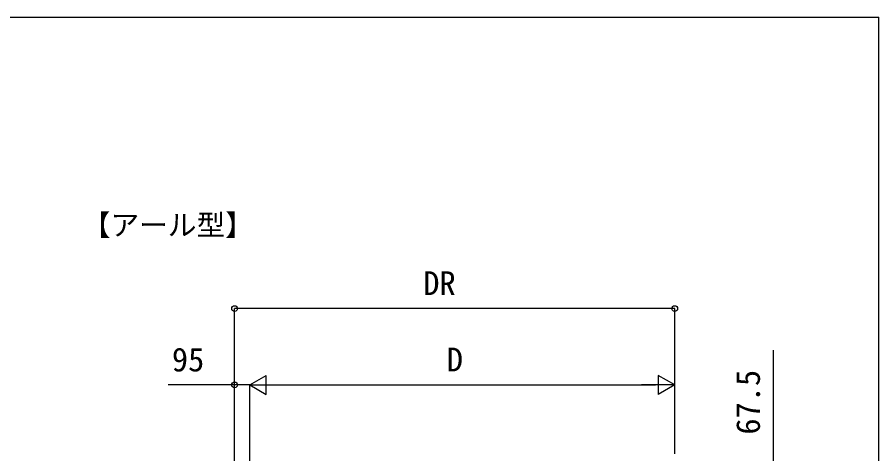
# Model space of a CAD drawing. Units: millimetres, scale not verified. Extents: x -10500 to 10500, y -15600 to 15524.
# Drawn here: x 5088 to 10500, y 12255 to 15000 of the extents above; entities that cross this region are included whole.
import ezdxf
from ezdxf.enums import TextEntityAlignment as Align

# ---------------------------------------------------------------- set-up
doc = ezdxf.new("R2010")
doc.units = ezdxf.units.MM
doc.header["$LTSCALE"] = 80
for name, color, linetype in [('0-2_USER1', 3, 'Continuous'), ('0-5_YKK_D', 6, 'Continuous'), ('0-6_YKK_ZWAK', 7, 'Continuous')]:
    doc.layers.add(name, color=color, linetype=linetype)
doc.styles.add('ＭＳ ゴシック', font='')
doc.styles.get('ＭＳ ゴシック').set_extended_font_data('MS Gothic')

msp = doc.modelspace()

# ---------------------------------------------------------------- linework, layer by layer
at = {"layer": '0-5_YKK_D'}
for p, q in [((6453.5, 11534.18), (6453.5, 13169.09)), ((9218.5, 13168.09), (6453.5, 13168.09)), ((9218.5, 12255.95), (9218.5, 13169.09)), ((9838.5, 12208.09), (9838.5, 12906.16)), ((6548.5, 12688.09), (6652.42, 12748.09)), ((6652.42, 12628.09), (6652.42, 12748.09)), ((9218.5, 12688.09), (9114.58, 12748.09)), ((9114.58, 12748.09), (9114.58, 12628.09)), ((6453.5, 11534.18), (6453.5, 12689.09)), ((6548.5, 11875.66), (6548.5, 12689.09)), ((6548.5, 11875.66), (6548.5, 12689.09)), ((6548.5, 12688.09), (6652.42, 12628.09)), ((6548.5, 12688.09), (6756.35, 12688.09)), ((6668.5, 12688.09), (9098.5, 12688.09)), ((9218.5, 12688.09), (9010.65, 12688.09)), ((9218.5, 12688.09), (9114.58, 12628.09)), ((9218.5, 12255.95), (9218.5, 12689.09))]:
    msp.add_line(p, q, dxfattribs=at)
msp.add_lwpolyline([(6548.5, 12688.09), (6453.5, 12688.09), (6036.07, 12688.09)], dxfattribs=at)
for centre in [(6453.5, 13168.09), (9218.5, 13168.09), (6453.5, 12688.09)]:
    msp.add_circle(centre, 18, dxfattribs=at)
at = {"layer": '0-6_YKK_ZWAK'}
msp.add_line((-10500, 14999.5), (10500, 14999.5), dxfattribs=at)
msp.add_lwpolyline([(-10500, -15600.5), (10500, -15600.5), (10500, 14999.5)], dxfattribs=at)

# ---------------------------------------------------------------- texts
at = {"layer": '0-2_USER1', "style": 'ＭＳ ゴシック'}
msp.add_text('【アール型】', height=132, dxfattribs=at).set_placement((5494.32, 13587.77), align=Align.BOTTOM_LEFT)
at = {"layer": '0-5_YKK_D', "style": 'ＭＳ ゴシック'}
for s, p in [('DR', (7638.95, 13208.09)), ('95', (6059.84, 12728.09)), ('D', (7786.72, 12728.09))]:
    msp.add_text(s, height=149.6, dxfattribs=at).set_placement(p, align=Align.BOTTOM_LEFT)
msp.add_text('67.5', height=149.6, rotation=90, dxfattribs=at).set_placement((9798.5, 12375.86), align=Align.BOTTOM_LEFT)

doc.saveas('drawing.dxf')
